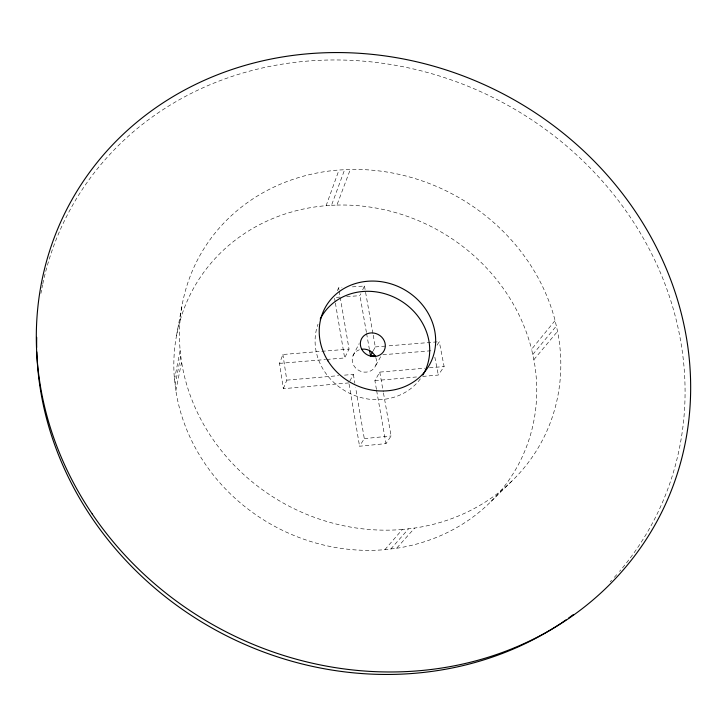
<?xml version="1.0" encoding="UTF-8"?>
<svg xmlns="http://www.w3.org/2000/svg" width="727" height="727" viewBox="0 0 727 727"><rect width="100%" height="100%" fill="white"/><g stroke="black" fill="none" stroke-linecap="round" stroke-linejoin="round"><path stroke-width="0.55" stroke-dasharray="3.63 2.73" d="M176.543 335.492L182.25 304.395M174.471 379.503L180.142 350.369A194.6 176.143 28 0 1 339 170.009L350.305 169.455A194.6 176.143 28 0 1 555.101 320.534L557.564 331.376A194.6 176.143 28 0 1 414.644 528.056L396.578 548.276L384.883 549.667A184.803 169.091 28 0 1 175.843 390.69L174.471 379.503A184.803 169.091 28 0 1 326.123 205.677L339 170.009M175.062 385.092L180.769 356.221L180.142 350.369M175.843 390.69L181.596 362.073L180.769 356.221M326.123 205.677L331.503 205.305L344.643 169.655M331.503 205.305L336.91 205.078L350.305 169.455M348.878 382.911L283.339 388.681L279.522 363.382L282.894 354.494L349.042 349.087L340.309 297.861M283.339 388.681L286.801 380.139L282.894 354.494M337.364 290.736L338.609 287.837L341.981 287.601M366.417 332.412L359.956 295.662L360.856 293.735M362.664 289.873L364.472 286.011L352.104 286.883M326.696 359.447L344.662 357.948L349.042 349.087M352.995 355.703L359.093 343.671M349.869 381.021L353.349 374.387L343.199 375.268M373.178 350.877L375.296 346.933L373.133 334.747M375.768 365.454L380.712 356.593M376.45 389.463L374.896 380.63L379.767 372.106L424.931 368.198M383.474 393.025L391.108 435.964L385.973 443.606L359.565 446.242L364.3 438.599L355.621 387.673M436.991 345.234L439.272 341.699L386.519 346.016M422.732 376.422L438.308 375.05L444.124 366.544L439.272 341.699M396.578 548.276A184.803 169.091 28 0 0 533.872 359.665L531.591 349.278L555.101 320.534M532.818 354.458L556.419 325.932M533.872 359.665L557.564 331.376M384.883 549.667L402.34 529.483L414.644 528.056M390.753 549.067L408.519 528.865M491.079 501.43L513.716 479.275M364.3 438.599L391.108 435.964M286.801 380.139L338.691 375.659M429.439 367.807L444.124 366.544M374.896 380.63L418.279 376.813M279.522 363.382L325.569 359.538M382.911 354.758L433.574 350.541M375.296 346.933L385.401 346.107M340 297.107L334.465 297.507L335.22 301.987M346.652 296.625L359.956 295.662M434.864 357.221L438.308 375.05M364.472 286.011L372.933 333.648M379.767 372.106L383.283 391.926M366.608 333.52L369.352 349.114M376.641 390.572L385.973 443.606M338.609 287.837L338.982 290.064M339.173 291.173L340.127 296.743M353.349 374.387L354.867 383.247M335.401 303.104L344.662 357.948M349.069 384.029L359.565 446.242M42.811 283.757A330.667 300.296 28 0 1 493.406 97.718A330.667 300.296 28 0 1 619.54 571.386M616.723 574.648A330.667 300.296 28 0 1 613.106 578.683M611.643 580.273A330.667 300.296 28 0 1 610.153 581.864M40.939 293.381A330.667 300.296 28 0 1 41.53 290.164M41.939 288.019A330.667 300.296 28 0 1 42.584 284.82M402.34 529.483A194.6 176.143 28 0 1 181.596 362.073M336.91 205.078A184.803 169.091 28 0 1 531.591 349.278M375.823 357.602A12.395 11.287 28 0 1 368.762 371.67A12.395 11.287 28 0 1 353.149 364.245A12.395 11.287 28 0 1 359.365 349.769M420.36 378.831A58.487 52.944 28 0 1 347.451 392.207A58.487 52.944 28 0 1 318.017 324.206"/><path stroke-width="1.09" d="M375.032 355.421L370.525 355.794L372.642 351.859M369.552 350.223L370.525 355.794M573.23 614.678A330.667 300.296 28 0 1 568.723 617.959M565.979 619.895A330.667 300.296 28 0 1 561.353 623.048M560.417 623.675A330.667 300.296 28 0 1 223.107 634.044A330.667 300.296 28 0 1 36.795 351.932M36.686 347.433A330.667 300.296 28 0 1 36.695 337.346M362.391 349.124A12.395 11.287 28 0 1 375.423 356.648M320.216 319.108A58.487 52.944 28 0 1 397.887 299.106A58.487 52.944 28 0 1 422.823 375.132M92.22 513.953A333.811 302.55 28 0 0 657.526 520.287A333.811 302.55 28 0 0 340.718 52.58A333.811 302.55 28 0 0 92.22 513.953M327.904 360.837A59.469 53.634 28 0 0 428.721 366.117A59.469 53.634 28 0 0 375.695 281.149A59.469 53.634 28 0 0 327.904 360.837M361.483 348.778A12.75 11.541 28 0 0 383.038 352.304A12.75 11.541 28 0 0 373.951 333.075A12.75 11.541 28 0 0 361.483 348.778"/></g></svg>
